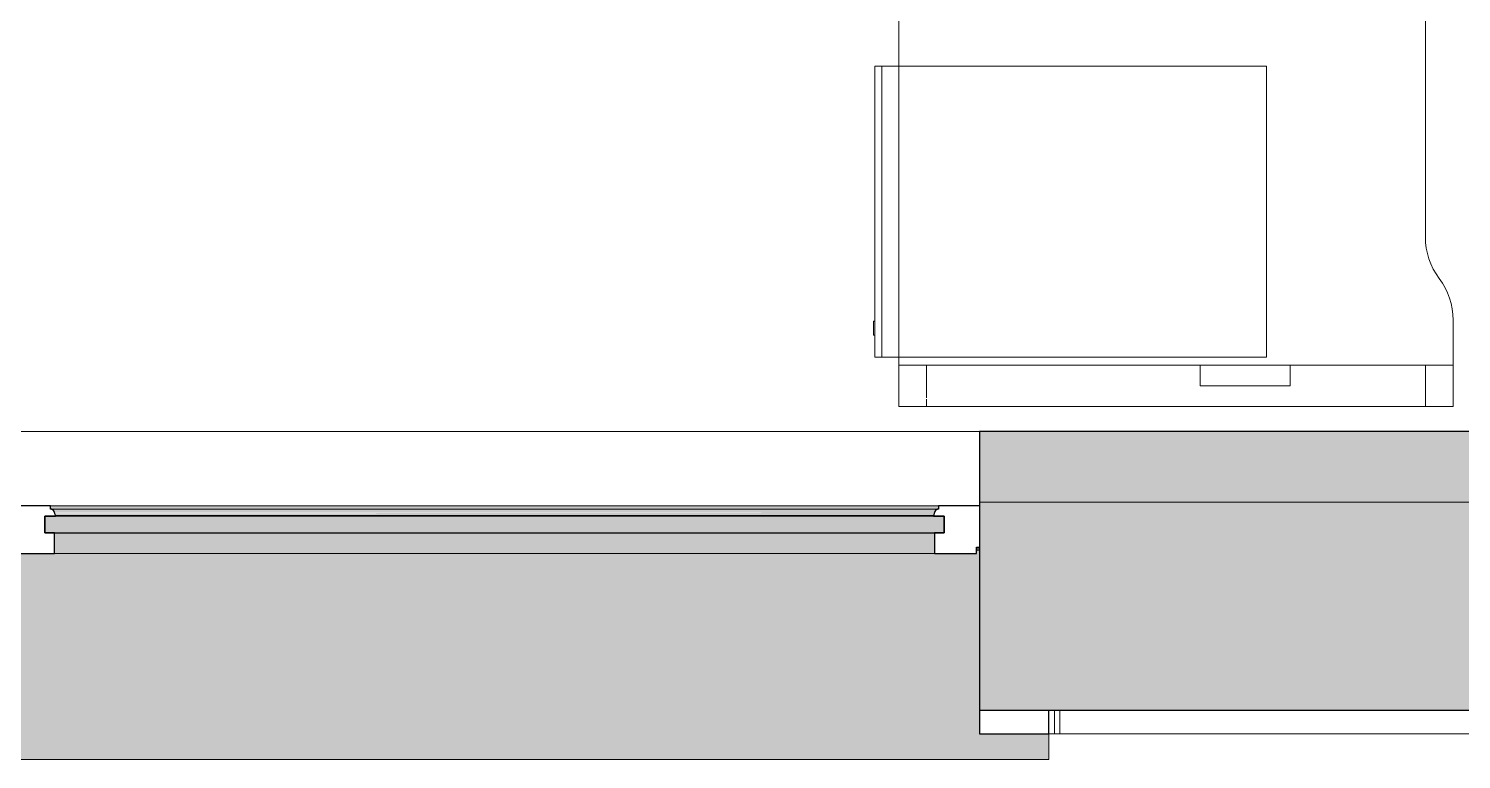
# Model space of a CAD drawing. Header units: millimetres. Extents: x 155927 to 326028, y -36033 to 97293.
# Drawn here: x 176196 to 178263, y 8897 to 9951 of the extents above; entities that cross this region are included whole.
import ezdxf

# ---------------------------------------------------------------- set-up
doc = ezdxf.new("R2010")
doc.units = ezdxf.units.MM
doc.header["$MEASUREMENT"] = 0
for name, color, linetype, lineweight in [('A-GLAZ', 7, 'CONTINUOUS', 9), ('A-GLAZ-CURT', 7, 'CONTINUOUS', 9), ('A-WALL', 7, 'CONTINUOUS', 9), ('A-WALL-PATT', 7, 'CONTINUOUS', 9), ('I-FURN', 8, 'CONTINUOUS', 9), ('I-WALL', 7, 'CONTINUOUS', 9)]:
    doc.layers.add(name, color=color, linetype=linetype, lineweight=lineweight)

msp = doc.modelspace()

# ---------------------------------------------------------------- hatches: boundary and pattern name
at = {"layer": 'A-GLAZ'}
for points in [[(177505.8, 9257.5), (177508.6, 9257.5), (177508.6, 9262.5), (176227, 9262.5), (176227, 9257.5), (177504.8, 9257.5)], [(177516.6, 9223.6), (177516.6, 9247.5), (176219.1, 9247.5), (176219.1, 9223.6), (176890.7, 9223.6)], [(177502.8, 9252.6), (177504.6, 9256.2), (177504.8, 9257.5), (176229.9, 9257), (176232.6, 9253.9), (176233.3, 9252.6), (177502.4, 9252.6)], [(177497.3, 9248.6), (177501.4, 9248.6), (177502.6, 9252.6), (176233, 9251.5), (176234.3, 9248.6), (176890.7, 9248.6)], [(177501.4, 9247.5), (177501.4, 9248.6), (177497.3, 9247.5)], [(177502.6, 9193.6), (177502.6, 9223.6), (176233, 9223.6), (176233, 9193.6), (176890.7, 9193.6)], [(177667.8, 8896.6), (177667.8, 8933.6), (177567.8, 8933.6), (177567.8, 9198.3), (177563.5, 9198.3), (177563.5, 9193.6), (176172.2, 9193.6), (176172.2, 9198.3), (174967.5, 9198.3), (174967.5, 9193.6), (173576.2, 9193.6), (173576.2, 9198.3), (172371.5, 9198.3), (172371.5, 9193.6), (170980.2, 9193.6), (170980.2, 9198.3), (169775.5, 9198.3), (169775.5, 9193.6), (168384.2, 9193.6), (168384.2, 9198.3), (167179.5, 9198.3), (167179.5, 9193.6), (165788.2, 9193.6), (165788.2, 9198.3), (165783.8, 9198.3), (165783.8, 8896.6), (177567.8, 8896.6)]]:
    msp.add_hatch(color=256, dxfattribs=at).paths.add_polyline_path(points, flags=0)
h = msp.add_hatch(color=256, dxfattribs=at)
h.paths.add_polyline_path([(168443.4, 9255.8), (168440.6, 9257.5), (168441.9, 9256.4), (168443, 9255.9)], flags=0)
h.paths.add_polyline_path([(176231.4, 9255.8), (176228.6, 9257.5), (176229.9, 9256.4), (176231, 9255.9)], flags=0)
h.paths.add_polyline_path([(173635.4, 9255.8), (173632.6, 9257.5), (173633.9, 9256.4), (173635, 9255.9)], flags=0)
h.paths.add_polyline_path([(171039.4, 9255.8), (171036.6, 9257.5), (171037.9, 9256.4), (171039, 9255.9)], flags=0)
h.paths.add_polyline_path([(165847.4, 9255.8), (165844.6, 9257.5), (165845.9, 9256.4), (165847, 9255.9)], flags=0)
h = msp.add_hatch(color=256, dxfattribs=at)
h.paths.add_polyline_path([(177567.8, 9198.3), (177567.8, 9200.4), (177563.5, 9200.4), (177563.5, 9198.3)], flags=0)
h.paths.add_polyline_path([(176172.2, 9198.3), (176172.2, 9200.4), (174967.5, 9200.4), (174967.5, 9198.3), (176167.8, 9198.3)], flags=0)
h.paths.add_polyline_path([(173566.5, 9198.3), (173576.2, 9198.3), (173576.2, 9200.4), (172371.5, 9200.4), (172371.5, 9198.3), (172381.2, 9198.3)], flags=0)
h.paths.add_polyline_path([(170980.2, 9198.3), (170980.2, 9200.4), (169775.5, 9200.4), (169775.5, 9198.3), (170970.5, 9198.3)], flags=0)
h.paths.add_polyline_path([(168384.2, 9198.3), (168384.2, 9200.4), (167179.5, 9200.4), (167179.5, 9198.3), (168374.5, 9198.3)], flags=0)
h.paths.add_polyline_path([(165788.2, 9198.3), (165788.2, 9200.4), (165783.8, 9200.4), (165783.8, 9198.3)], flags=0)
at = {"layer": 'A-WALL-PATT'}
msp.add_hatch(color=256, dxfattribs=at).paths.add_polyline_path([(179007.4, 9267.6), (179007.4, 9369.6), (177567.8, 9369.6), (177567.8, 9267.6), (178103.9, 9267.6)], flags=0)
h = msp.add_hatch(color=256, dxfattribs=at)
h.paths.add_polyline_path([(226158.8, 8967.6), (226158.8, 9267.6), (224992.8, 9267.6), (224992.8, 8967.6), (225417.2, 8967.6)], flags=0)
h.paths.add_polyline_path([(222990.9, 8967.6), (223358.8, 8967.6), (223358.8, 9267.6), (222192.8, 9267.6), (222192.8, 8967.6)], flags=0)
h.paths.add_polyline_path([(215258.8, 8967.6), (215258.8, 9267.6), (213567.8, 9267.6), (213567.8, 8967.6)], flags=0)
h.paths.add_polyline_path([(207033.8, 8967.6), (207033.8, 9267.6), (202692.8, 9267.6), (202692.8, 8967.6), (206006.6, 8967.6)], flags=0)
h.paths.add_polyline_path([(199908.8, 8967.6), (199908.8, 9267.6), (197242.8, 9267.6), (197242.8, 8967.6), (198727.6, 8967.6)], flags=0)
h.paths.add_polyline_path([(195608.8, 8967.6), (195608.8, 9267.6), (192942.8, 9267.6), (192942.8, 8967.6), (193875, 8967.6)], flags=0)
h.paths.add_polyline_path([(190158.8, 8967.6), (190158.8, 9267.6), (187692.8, 9267.6), (187692.8, 8967.6), (189022.3, 8967.6)], flags=0)
h.paths.add_polyline_path([(184908.8, 8967.6), (184908.8, 9267.6), (183567.8, 9267.6), (183567.8, 8967.6), (184169.7, 8967.6)], flags=0)
h.paths.add_polyline_path([(179283.8, 8967.6), (179283.8, 9267.6), (177567.8, 9267.6), (177567.8, 8967.6)], flags=0)
h.paths.add_polyline_path([(165783.8, 8967.6), (165783.8, 9267.6), (164242.8, 9267.6), (164242.8, 8967.6), (164759.1, 8967.6)], flags=0)
h.paths.add_polyline_path([(162332.8, 8967.6), (162608.8, 8967.6), (162608.8, 9267.6), (161817.8, 9267.6), (161817.8, 8967.6)], flags=0)
h.paths.add_polyline_path([(157533.8, 8967.6), (157533.8, 9267.6), (156460.8, 9267.6), (156460.8, 8967.6), (157480.1, 8967.6)], flags=0)

# ---------------------------------------------------------------- linework, layer by layer
at = {"layer": 'A-GLAZ', "lineweight": 30}
for p, q in [((176227, 9262.5), (176167.8, 9262.5)), ((176227, 9257.5), (176227, 9262.5)), ((177508.6, 9262.5), (177508.6, 9257.5)), ((177567.8, 9262.5), (177508.6, 9262.5)), ((177516.6, 9247.5), (176219.1, 9247.5)), ((176219.1, 9247.5), (176219.1, 9223.6)), ((176219.1, 9223.6), (176219.1, 9247.5)), ((176219.1, 9247.5), (176234.3, 9247.5)), ((176228.6, 9257.5), (176227, 9257.5)), ((176234.3, 9247.5), (176234.3, 9248.6)), ((177501.4, 9248.6), (177501.4, 9247.5)), ((177501.4, 9247.5), (177516.6, 9247.5)), ((177508.6, 9257.5), (177507.1, 9257.5)), ((177516.6, 9223.6), (177516.6, 9247.5)), ((177516.6, 9247.5), (177516.6, 9223.6)), ((176219.1, 9223.6), (177516.6, 9223.6)), ((176233, 9223.6), (176219.1, 9223.6)), ((176233, 9193.6), (176233, 9223.6)), ((177516.6, 9223.6), (177502.6, 9223.6)), ((177502.6, 9223.6), (177502.6, 9193.6)), ((177563.5, 9193.6), (177563.5, 9202.6)), ((177563.5, 9202.6), (177567.8, 9202.6)), ((176172.2, 9193.6), (176233, 9193.6)), ((177502.6, 9193.6), (177563.5, 9193.6)), ((177567.8, 8967.6), (177567.8, 8933.6)), ((177667.8, 8933.6), (177667.8, 8967.6)), ((177567.8, 8933.6), (177667.8, 8933.6))]:
    msp.add_line(p, q, dxfattribs=at)
at = {"layer": 'A-GLAZ'}
for p, q in [((177508.6, 9262.5), (176227, 9262.5)), ((176227, 9257.5), (176228.6, 9257.5)), ((176228.6, 9257.5), (177507.1, 9257.5)), ((176234.3, 9248.6), (177501.4, 9248.6)), ((177507.1, 9257.5), (177508.6, 9257.5)), ((177563.5, 9200.4), (177567.8, 9200.4)), ((176233, 9193.6), (177502.6, 9193.6)), ((177563.5, 9198.3), (177567.8, 9198.3)), ((177667.8, 8933.6), (177667.8, 8896.6)), ((165783.8, 8896.6), (177667.8, 8896.6))]:
    msp.add_line(p, q, dxfattribs=at)
at = {"layer": 'A-GLAZ', "lineweight": 30}
for centre, radius, start, end in [((176227.5, 9252.2), 5.36, 3.4261, 78.0476), ((176240.2, 9253), 7.4, 183.4261, 216.5739), ((177495.5, 9253), 7.4, 323.4261, 356.5739), ((177508.2, 9252.2), 5.36, 101.9524, 176.5739)]:
    msp.add_arc(centre, radius, start, end, dxfattribs=at)
at = {"layer": 'A-GLAZ'}
for points, knots in [([(176231, 9256.2), (176230.9, 9256.4), (176230.5, 9256.7), (176229.7, 9257.2), (176229, 9257.4), (176228.6, 9257.5)], [-0.4, -0.4, -0.4, -0.4, -0.3, -0.2, 0, 0, 0, 0]), ([(176232.8, 9252.6), (176232.8, 9253), (176232.7, 9253.7), (176232.3, 9254.6), (176232.1, 9255), (176232, 9255.2)], [-1, -1, -1, -1, -0.8, -0.7, -0.6, -0.6, -0.6, -0.6]), ([(177503.7, 9255.2), (177503.6, 9255), (177503.4, 9254.6), (177503, 9253.7), (177502.9, 9253), (177502.8, 9252.6)], [0.6, 0.6, 0.6, 0.6, 0.7, 0.8, 1, 1, 1, 1]), ([(177507.1, 9257.5), (177506.6, 9257.4), (177506, 9257.2), (177505.2, 9256.7), (177504.8, 9256.4), (177504.6, 9256.2)], [0, 0, 0, 0, 0.2, 0.3, 0.4, 0.4, 0.4, 0.4])]:
    msp.add_open_spline(points, degree=3, knots=knots, dxfattribs=at)
for points in [[(176234.3, 9248.6), (176234, 9249), (176233.7, 9249.4), (176233.5, 9249.8)], [(177502.1, 9249.8), (177501.9, 9249.4), (177501.7, 9249), (177501.4, 9248.6)]]:
    msp.add_open_spline(points, degree=3, dxfattribs=at)
at = {"layer": 'A-GLAZ-CURT'}
for p, q in [((177675.8, 8967.6), (177675.8, 8933.6)), ((177675.8, 8933.6), (177667.8, 8933.6)), ((177683.8, 8933.6), (177675.8, 8933.6))]:
    msp.add_line(p, q, dxfattribs=at)
at = {"layer": 'A-GLAZ-CURT', "lineweight": 20}
for p, q in [((179167.8, 8967.6), (177683.8, 8967.6)), ((177683.8, 8967.6), (177683.8, 8933.6)), ((177683.8, 8933.6), (179167.8, 8933.6))]:
    msp.add_line(p, q, dxfattribs=at)
at = {"layer": 'A-WALL'}
msp.add_line((179007.4, 9267.6), (177567.8, 9267.6), dxfattribs=at)
at = {"layer": 'A-WALL', "lineweight": 30}
for p, q in [((177567.8, 9267.6), (177567.8, 8967.6)), ((177567.8, 8967.6), (179283.8, 8967.6))]:
    msp.add_line(p, q, dxfattribs=at)
at = {"layer": 'I-FURN'}
for p, q in [((177451.1, 11005.6), (177451.1, 9405.6)), ((177451.1, 9405.6), (177451.1, 11005.6)), ((178211.1, 9650.6), (178211.1, 10482.9)), ((178211.1, 10482.9), (178211.1, 9650.6)), ((177426.8, 9897.2), (177416.8, 9897.2)), ((177416.8, 9897.2), (177416.8, 9477.2)), ((177426.8, 9477.2), (177426.8, 9897.2)), ((177451.1, 9897.2), (177426.8, 9897.2)), ((177426.8, 9897.2), (177426.8, 9477.2)), ((177981.8, 9897.2), (177451.1, 9897.2)), ((177981.8, 9477.2), (177981.8, 9897.2)), ((178251.1, 9405.6), (178251.1, 9530.6)), ((178251.1, 9530.6), (178251.1, 9405.6)), ((177416.8, 9528.8), (177414.8, 9528.8)), ((177414.8, 9528.8), (177414.8, 9508.8)), ((177414.8, 9508.8), (177414.8, 9528.8)), ((177414.8, 9508.8), (177416.8, 9508.8)), ((177416.8, 9477.2), (177426.8, 9477.2)), ((177426.8, 9477.2), (177451.1, 9477.2)), ((177451.1, 9477.2), (177981.8, 9477.2)), ((177451.1, 9465.6), (177886.1, 9465.6)), ((177491.1, 9465.6), (177451.1, 9465.6)), ((177451.1, 9405.6), (177451.1, 9465.6)), ((177451.1, 9465.6), (177451.1, 9405.6)), ((178211.1, 9465.6), (177491.1, 9465.6)), ((177491.1, 9465.6), (177491.1, 9418.5)), ((177491.1, 9465.6), (177491.1, 9418.5)), ((177886.1, 9465.6), (178016.1, 9465.6)), ((177886.1, 9435.6), (177886.1, 9465.6)), ((177886.1, 9465.6), (177886.1, 9435.6)), ((178016.1, 9465.6), (178251.1, 9465.6)), ((178016.1, 9465.6), (178016.1, 9435.6)), ((178016.1, 9465.6), (178016.1, 9435.6)), ((178251.1, 9465.6), (178211.1, 9465.6)), ((178211.1, 9465.6), (178211.1, 9405.6)), ((178211.1, 9465.6), (178211.1, 9405.6)), ((178251.1, 9465.6), (178251.1, 9405.6)), ((178251.1, 9465.6), (178251.1, 9405.6)), ((178016.1, 9435.6), (177886.1, 9435.6)), ((177886.1, 9435.6), (178016.1, 9435.6)), ((177491.1, 9416.2), (177491.1, 9405.6)), ((177491.1, 9416.2), (177491.1, 9405.6)), ((178251.1, 9405.6), (177451.1, 9405.6)), ((177451.1, 9405.6), (177491.1, 9405.6)), ((177451.1, 9405.6), (178251.1, 9405.6)), ((178251.1, 9405.6), (177451.1, 9405.6)), ((177491.1, 9405.6), (178211.1, 9405.6)), ((178211.1, 9405.6), (178251.1, 9405.6))]:
    msp.add_line(p, q, dxfattribs=at)
for centre, start, end in [((178311.1, 9650.6), 180, 216.8699), ((178311.1, 9650.6), 180, 216.8699), ((178151.1, 9530.6), 0, 36.8699), ((178151.1, 9530.6), 0, 36.8699)]:
    msp.add_arc(centre, 100, start, end, dxfattribs=at)
at = {"layer": 'I-WALL'}
for p, q in [((176167.8, 9369.6), (177567.8, 9369.6)), ((177567.8, 9267.6), (179007.4, 9267.6))]:
    msp.add_line(p, q, dxfattribs=at)
at = {"layer": 'I-WALL', "lineweight": 30}
for p, q in [((179007.4, 9369.6), (177567.8, 9369.6)), ((177567.8, 9369.6), (177567.8, 9267.6))]:
    msp.add_line(p, q, dxfattribs=at)

doc.saveas('drawing.dxf')
